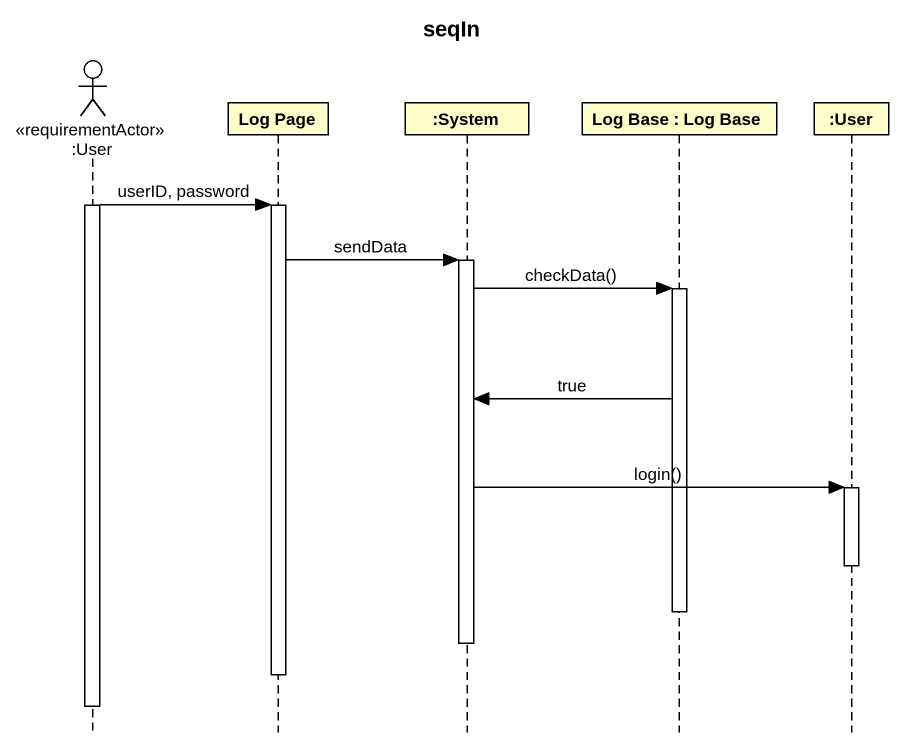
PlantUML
@startuml
title seqIn
hide footbox
actor ":User" as User <<requirementActor>>
participant "Log Page" as Log_Page
participant ":System" as System
participant "Log Base : Log Base" as Log_Base
participant ":User" as User_2

activate User
User -> Log_Page : userID, password
activate Log_Page
Log_Page -> System : sendData
activate System
System -> Log_Base : checkData()
activate Log_Base
Log_Base -> System : true
System -> User_2 : login()
activate User_2
deactivate User_2
deactivate Log_Base
deactivate System
deactivate Log_Page
deactivate User
@enduml
